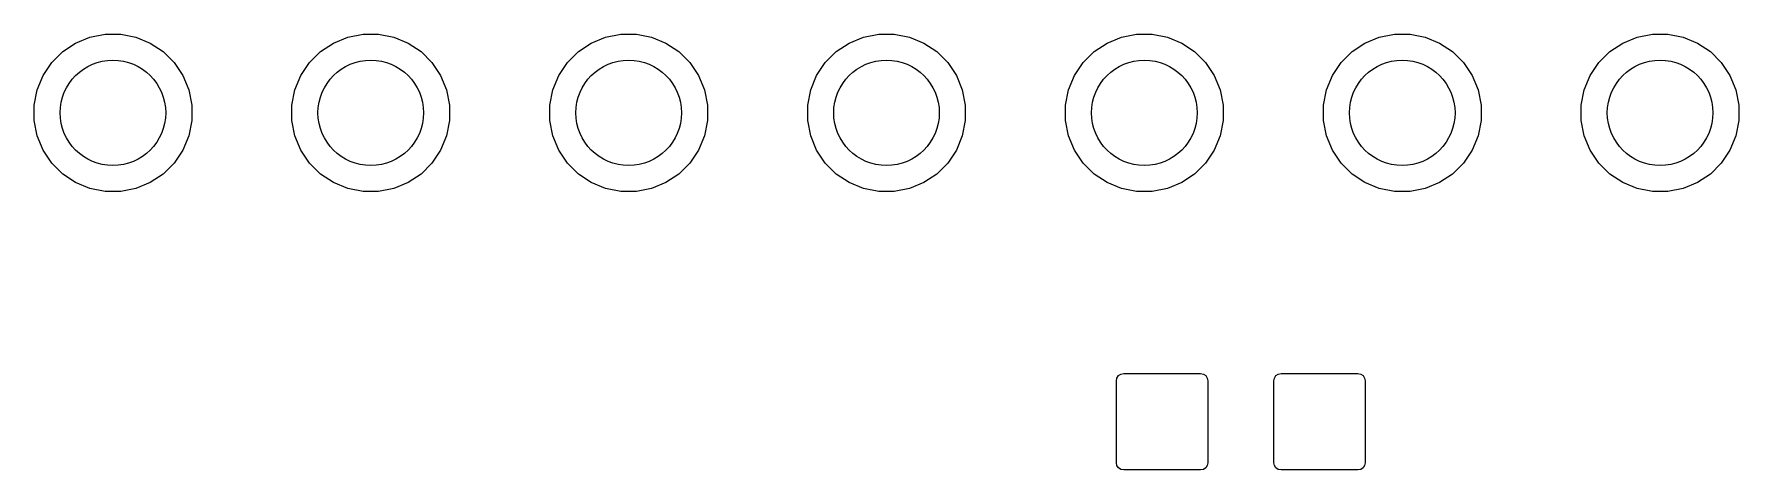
# Model space of a CAD drawing. Header units: inches. Extents: x 4.52 to 7.77, y -6.01 to -2.23.
# Drawn here: x 6.166 to 6.827, y -2.401 to -2.231 of the extents above; entities that cross this region are included whole.
import ezdxf

# ---------------------------------------------------------------- set-up
doc = ezdxf.new("R2010")
doc.units = ezdxf.units.IN
doc.header["$MEASUREMENT"] = 0
doc.layers.add('F.Mask', color=201, linetype='CONTINUOUS', true_color=0xd864ff)

msp = doc.modelspace()

# ---------------------------------------------------------------- linework, layer by layer
at = {"layer": 'F.Mask', "linetype": 'CONTINUOUS'}
for p, q in [((6.18198, -2.23493), (6.18754, -2.23262)), ((6.18754, -2.23262), (6.19345, -2.23145)), ((6.19345, -2.23145), (6.19947, -2.23145)), ((6.19947, -2.23145), (6.20537, -2.23262)), ((6.20537, -2.23262), (6.21093, -2.23493)), ((6.28198, -2.23493), (6.28754, -2.23262)), ((6.28754, -2.23262), (6.29345, -2.23145)), ((6.29345, -2.23145), (6.29947, -2.23145)), ((6.29947, -2.23145), (6.30537, -2.23262)), ((6.30537, -2.23262), (6.31093, -2.23493)), ((6.38198, -2.23493), (6.38754, -2.23262)), ((6.38754, -2.23262), (6.39345, -2.23145)), ((6.39345, -2.23145), (6.39947, -2.23145)), ((6.39947, -2.23145), (6.40537, -2.23262)), ((6.40537, -2.23262), (6.41093, -2.23493)), ((6.48198, -2.23493), (6.48754, -2.23262)), ((6.48754, -2.23262), (6.49345, -2.23145)), ((6.49345, -2.23145), (6.49947, -2.23145)), ((6.49947, -2.23145), (6.50537, -2.23262)), ((6.50537, -2.23262), (6.51093, -2.23493)), ((6.58198, -2.23493), (6.58754, -2.23262)), ((6.58754, -2.23262), (6.59345, -2.23145)), ((6.59345, -2.23145), (6.59947, -2.23145)), ((6.59947, -2.23145), (6.60537, -2.23262)), ((6.60537, -2.23262), (6.61093, -2.23493)), ((6.68198, -2.23493), (6.68754, -2.23262)), ((6.68754, -2.23262), (6.69345, -2.23145)), ((6.69345, -2.23145), (6.69947, -2.23145)), ((6.69947, -2.23145), (6.70537, -2.23262)), ((6.70537, -2.23262), (6.71093, -2.23493)), ((6.78198, -2.23493), (6.78754, -2.23262)), ((6.78754, -2.23262), (6.79345, -2.23145)), ((6.79345, -2.23145), (6.79947, -2.23145)), ((6.79947, -2.23145), (6.80537, -2.23262)), ((6.80537, -2.23262), (6.81093, -2.23493)), ((6.17272, -2.24253), (6.17698, -2.23827)), ((6.17698, -2.23827), (6.18198, -2.23493)), ((6.21093, -2.23493), (6.21594, -2.23827)), ((6.21594, -2.23827), (6.22019, -2.24253)), ((6.27272, -2.24253), (6.27698, -2.23827)), ((6.27698, -2.23827), (6.28198, -2.23493)), ((6.31093, -2.23493), (6.31594, -2.23827)), ((6.31594, -2.23827), (6.32019, -2.24253)), ((6.37272, -2.24253), (6.37698, -2.23827)), ((6.37698, -2.23827), (6.38198, -2.23493)), ((6.41093, -2.23493), (6.41594, -2.23827)), ((6.41594, -2.23827), (6.42019, -2.24253)), ((6.47272, -2.24253), (6.47698, -2.23827)), ((6.47698, -2.23827), (6.48198, -2.23493)), ((6.51093, -2.23493), (6.51594, -2.23827)), ((6.51594, -2.23827), (6.52019, -2.24253)), ((6.57272, -2.24253), (6.57698, -2.23827)), ((6.57698, -2.23827), (6.58198, -2.23493)), ((6.61093, -2.23493), (6.61594, -2.23827)), ((6.61594, -2.23827), (6.62019, -2.24253)), ((6.67272, -2.24253), (6.67698, -2.23827)), ((6.67698, -2.23827), (6.68198, -2.23493)), ((6.71093, -2.23493), (6.71594, -2.23827)), ((6.71594, -2.23827), (6.72019, -2.24253)), ((6.77272, -2.24253), (6.77698, -2.23827)), ((6.77698, -2.23827), (6.78198, -2.23493)), ((6.81093, -2.23493), (6.81594, -2.23827)), ((6.81594, -2.23827), (6.82019, -2.24253)), ((6.16707, -2.25309), (6.16937, -2.24753)), ((6.16937, -2.24753), (6.17272, -2.24253)), ((6.22019, -2.24253), (6.22354, -2.24753)), ((6.22354, -2.24753), (6.22584, -2.25309)), ((6.26707, -2.25309), (6.26937, -2.24753)), ((6.26937, -2.24753), (6.27272, -2.24253)), ((6.32019, -2.24253), (6.32354, -2.24753)), ((6.32354, -2.24753), (6.32584, -2.25309)), ((6.36707, -2.25309), (6.36937, -2.24753)), ((6.36937, -2.24753), (6.37272, -2.24253)), ((6.42019, -2.24253), (6.42354, -2.24753)), ((6.42354, -2.24753), (6.42584, -2.25309)), ((6.46707, -2.25309), (6.46937, -2.24753)), ((6.46937, -2.24753), (6.47272, -2.24253)), ((6.52019, -2.24253), (6.52354, -2.24753)), ((6.52354, -2.24753), (6.52584, -2.25309)), ((6.56707, -2.25309), (6.56937, -2.24753)), ((6.56937, -2.24753), (6.57272, -2.24253)), ((6.62019, -2.24253), (6.62354, -2.24753)), ((6.62354, -2.24753), (6.62584, -2.25309)), ((6.66707, -2.25309), (6.66937, -2.24753)), ((6.66937, -2.24753), (6.67272, -2.24253)), ((6.72019, -2.24253), (6.72354, -2.24753)), ((6.72354, -2.24753), (6.72584, -2.25309)), ((6.76707, -2.25309), (6.76937, -2.24753)), ((6.76937, -2.24753), (6.77272, -2.24253)), ((6.82019, -2.24253), (6.82354, -2.24753)), ((6.82354, -2.24753), (6.82584, -2.25309)), ((6.1659, -2.259), (6.16707, -2.25309)), ((6.22584, -2.25309), (6.22702, -2.259)), ((6.2659, -2.259), (6.26707, -2.25309)), ((6.32584, -2.25309), (6.32702, -2.259)), ((6.3659, -2.259), (6.36707, -2.25309)), ((6.42584, -2.25309), (6.42702, -2.259)), ((6.4659, -2.259), (6.46707, -2.25309)), ((6.52584, -2.25309), (6.52702, -2.259)), ((6.5659, -2.259), (6.56707, -2.25309)), ((6.62584, -2.25309), (6.62702, -2.259)), ((6.6659, -2.259), (6.66707, -2.25309)), ((6.72584, -2.25309), (6.72702, -2.259)), ((6.7659, -2.259), (6.76707, -2.25309)), ((6.82584, -2.25309), (6.82702, -2.259)), ((6.1659, -2.26502), (6.1659, -2.259)), ((6.22702, -2.259), (6.22702, -2.26502)), ((6.2659, -2.26502), (6.2659, -2.259)), ((6.32702, -2.259), (6.32702, -2.26502)), ((6.3659, -2.26502), (6.3659, -2.259)), ((6.42702, -2.259), (6.42702, -2.26502)), ((6.4659, -2.26502), (6.4659, -2.259)), ((6.52702, -2.259), (6.52702, -2.26502)), ((6.5659, -2.26502), (6.5659, -2.259)), ((6.62702, -2.259), (6.62702, -2.26502)), ((6.6659, -2.26502), (6.6659, -2.259)), ((6.72702, -2.259), (6.72702, -2.26502)), ((6.7659, -2.26502), (6.7659, -2.259)), ((6.82702, -2.259), (6.82702, -2.26502)), ((6.16707, -2.27092), (6.1659, -2.26502)), ((6.22702, -2.26502), (6.22584, -2.27092)), ((6.26707, -2.27092), (6.2659, -2.26502)), ((6.32702, -2.26502), (6.32584, -2.27092)), ((6.36707, -2.27092), (6.3659, -2.26502)), ((6.42702, -2.26502), (6.42584, -2.27092)), ((6.46707, -2.27092), (6.4659, -2.26502)), ((6.52702, -2.26502), (6.52584, -2.27092)), ((6.56707, -2.27092), (6.5659, -2.26502)), ((6.62702, -2.26502), (6.62584, -2.27092)), ((6.66707, -2.27092), (6.6659, -2.26502)), ((6.72702, -2.26502), (6.72584, -2.27092)), ((6.76707, -2.27092), (6.7659, -2.26502)), ((6.82702, -2.26502), (6.82584, -2.27092)), ((6.16937, -2.27648), (6.16707, -2.27092)), ((6.22584, -2.27092), (6.22354, -2.27648)), ((6.26937, -2.27648), (6.26707, -2.27092)), ((6.32584, -2.27092), (6.32354, -2.27648)), ((6.36937, -2.27648), (6.36707, -2.27092)), ((6.42584, -2.27092), (6.42354, -2.27648)), ((6.46937, -2.27648), (6.46707, -2.27092)), ((6.52584, -2.27092), (6.52354, -2.27648)), ((6.56937, -2.27648), (6.56707, -2.27092)), ((6.62584, -2.27092), (6.62354, -2.27648)), ((6.66937, -2.27648), (6.66707, -2.27092)), ((6.72584, -2.27092), (6.72354, -2.27648)), ((6.76937, -2.27648), (6.76707, -2.27092)), ((6.82584, -2.27092), (6.82354, -2.27648)), ((6.17272, -2.28149), (6.16937, -2.27648)), ((6.22354, -2.27648), (6.22019, -2.28149)), ((6.27272, -2.28149), (6.26937, -2.27648)), ((6.32354, -2.27648), (6.32019, -2.28149)), ((6.37272, -2.28149), (6.36937, -2.27648)), ((6.42354, -2.27648), (6.42019, -2.28149)), ((6.47272, -2.28149), (6.46937, -2.27648)), ((6.52354, -2.27648), (6.52019, -2.28149)), ((6.57272, -2.28149), (6.56937, -2.27648)), ((6.62354, -2.27648), (6.62019, -2.28149)), ((6.67272, -2.28149), (6.66937, -2.27648)), ((6.72354, -2.27648), (6.72019, -2.28149)), ((6.77272, -2.28149), (6.76937, -2.27648)), ((6.82354, -2.27648), (6.82019, -2.28149)), ((6.17698, -2.28575), (6.17272, -2.28149)), ((6.18198, -2.28909), (6.17698, -2.28575)), ((6.21594, -2.28575), (6.21093, -2.28909)), ((6.22019, -2.28149), (6.21594, -2.28575)), ((6.27698, -2.28575), (6.27272, -2.28149)), ((6.28198, -2.28909), (6.27698, -2.28575)), ((6.31594, -2.28575), (6.31093, -2.28909)), ((6.32019, -2.28149), (6.31594, -2.28575)), ((6.37698, -2.28575), (6.37272, -2.28149)), ((6.38198, -2.28909), (6.37698, -2.28575)), ((6.41594, -2.28575), (6.41093, -2.28909)), ((6.42019, -2.28149), (6.41594, -2.28575)), ((6.47698, -2.28575), (6.47272, -2.28149)), ((6.48198, -2.28909), (6.47698, -2.28575)), ((6.51594, -2.28575), (6.51093, -2.28909)), ((6.52019, -2.28149), (6.51594, -2.28575)), ((6.57698, -2.28575), (6.57272, -2.28149)), ((6.58198, -2.28909), (6.57698, -2.28575)), ((6.61594, -2.28575), (6.61093, -2.28909)), ((6.62019, -2.28149), (6.61594, -2.28575)), ((6.67698, -2.28575), (6.67272, -2.28149)), ((6.68198, -2.28909), (6.67698, -2.28575)), ((6.71594, -2.28575), (6.71093, -2.28909)), ((6.72019, -2.28149), (6.71594, -2.28575)), ((6.77698, -2.28575), (6.77272, -2.28149)), ((6.78198, -2.28909), (6.77698, -2.28575)), ((6.81594, -2.28575), (6.81093, -2.28909)), ((6.82019, -2.28149), (6.81594, -2.28575)), ((6.18754, -2.29139), (6.18198, -2.28909)), ((6.19345, -2.29257), (6.18754, -2.29139)), ((6.19947, -2.29257), (6.19345, -2.29257)), ((6.20537, -2.29139), (6.19947, -2.29257)), ((6.21093, -2.28909), (6.20537, -2.29139)), ((6.28754, -2.29139), (6.28198, -2.28909)), ((6.29345, -2.29257), (6.28754, -2.29139)), ((6.29947, -2.29257), (6.29345, -2.29257)), ((6.30537, -2.29139), (6.29947, -2.29257)), ((6.31093, -2.28909), (6.30537, -2.29139)), ((6.38754, -2.29139), (6.38198, -2.28909)), ((6.39345, -2.29257), (6.38754, -2.29139)), ((6.39947, -2.29257), (6.39345, -2.29257)), ((6.40537, -2.29139), (6.39947, -2.29257)), ((6.41093, -2.28909), (6.40537, -2.29139)), ((6.48754, -2.29139), (6.48198, -2.28909)), ((6.49345, -2.29257), (6.48754, -2.29139)), ((6.49947, -2.29257), (6.49345, -2.29257)), ((6.50537, -2.29139), (6.49947, -2.29257)), ((6.51093, -2.28909), (6.50537, -2.29139)), ((6.58754, -2.29139), (6.58198, -2.28909)), ((6.59345, -2.29257), (6.58754, -2.29139)), ((6.59947, -2.29257), (6.59345, -2.29257)), ((6.60537, -2.29139), (6.59947, -2.29257)), ((6.61093, -2.28909), (6.60537, -2.29139)), ((6.68754, -2.29139), (6.68198, -2.28909)), ((6.69345, -2.29257), (6.68754, -2.29139)), ((6.69947, -2.29257), (6.69345, -2.29257)), ((6.70537, -2.29139), (6.69947, -2.29257)), ((6.71093, -2.28909), (6.70537, -2.29139)), ((6.78754, -2.29139), (6.78198, -2.28909)), ((6.79345, -2.29257), (6.78754, -2.29139)), ((6.79947, -2.29257), (6.79345, -2.29257)), ((6.80537, -2.29139), (6.79947, -2.29257)), ((6.81093, -2.28909), (6.80537, -2.29139)), ((6.58563, -2.36599), (6.58584, -2.36492)), ((6.58563, -2.39779), (6.58563, -2.36599)), ((6.58584, -2.36492), (6.58645, -2.36401)), ((6.58645, -2.36401), (6.58736, -2.3634)), ((6.58736, -2.3634), (6.58843, -2.36319)), ((6.58843, -2.36319), (6.61826, -2.36319)), ((6.61826, -2.36319), (6.61933, -2.3634)), ((6.61933, -2.3634), (6.62024, -2.36401)), ((6.62024, -2.36401), (6.62085, -2.36492)), ((6.62085, -2.36492), (6.62106, -2.36599)), ((6.62106, -2.36599), (6.62106, -2.39779)), ((6.64665, -2.36599), (6.64687, -2.36492)), ((6.64665, -2.39779), (6.64665, -2.36599)), ((6.64687, -2.36492), (6.64747, -2.36401)), ((6.64747, -2.36401), (6.64838, -2.3634)), ((6.64838, -2.3634), (6.64946, -2.36319)), ((6.64946, -2.36319), (6.67928, -2.36319)), ((6.67928, -2.36319), (6.68036, -2.3634)), ((6.68036, -2.3634), (6.68127, -2.36401)), ((6.68127, -2.36401), (6.68187, -2.36492)), ((6.68187, -2.36492), (6.68209, -2.36599)), ((6.68209, -2.36599), (6.68209, -2.39779)), ((6.58584, -2.39886), (6.58563, -2.39779)), ((6.58645, -2.39977), (6.58584, -2.39886)), ((6.58736, -2.40038), (6.58645, -2.39977)), ((6.62024, -2.39977), (6.61933, -2.40038)), ((6.62085, -2.39886), (6.62024, -2.39977)), ((6.62106, -2.39779), (6.62085, -2.39886)), ((6.64687, -2.39886), (6.64665, -2.39779)), ((6.64747, -2.39977), (6.64687, -2.39886)), ((6.64838, -2.40038), (6.64747, -2.39977)), ((6.68127, -2.39977), (6.68036, -2.40038)), ((6.68187, -2.39886), (6.68127, -2.39977)), ((6.68209, -2.39779), (6.68187, -2.39886)), ((6.58843, -2.40059), (6.58736, -2.40038)), ((6.61826, -2.40059), (6.58843, -2.40059)), ((6.61933, -2.40038), (6.61826, -2.40059)), ((6.64946, -2.40059), (6.64838, -2.40038)), ((6.67928, -2.40059), (6.64946, -2.40059)), ((6.68036, -2.40038), (6.67928, -2.40059))]:
    msp.add_line(p, q, dxfattribs=at)
at = {"layer": 'F.Mask'}
for centre in [(6.19646, -2.26201), (6.19646, -2.26201), (6.29646, -2.26201), (6.29646, -2.26201), (6.39646, -2.26201), (6.39646, -2.26201), (6.49646, -2.26201), (6.49646, -2.26201), (6.59646, -2.26201), (6.59646, -2.26201), (6.69646, -2.26201), (6.69646, -2.26201), (6.79646, -2.26201), (6.79646, -2.26201)]:
    msp.add_circle(centre, 0.02047, dxfattribs=at)

doc.saveas('drawing.dxf')
